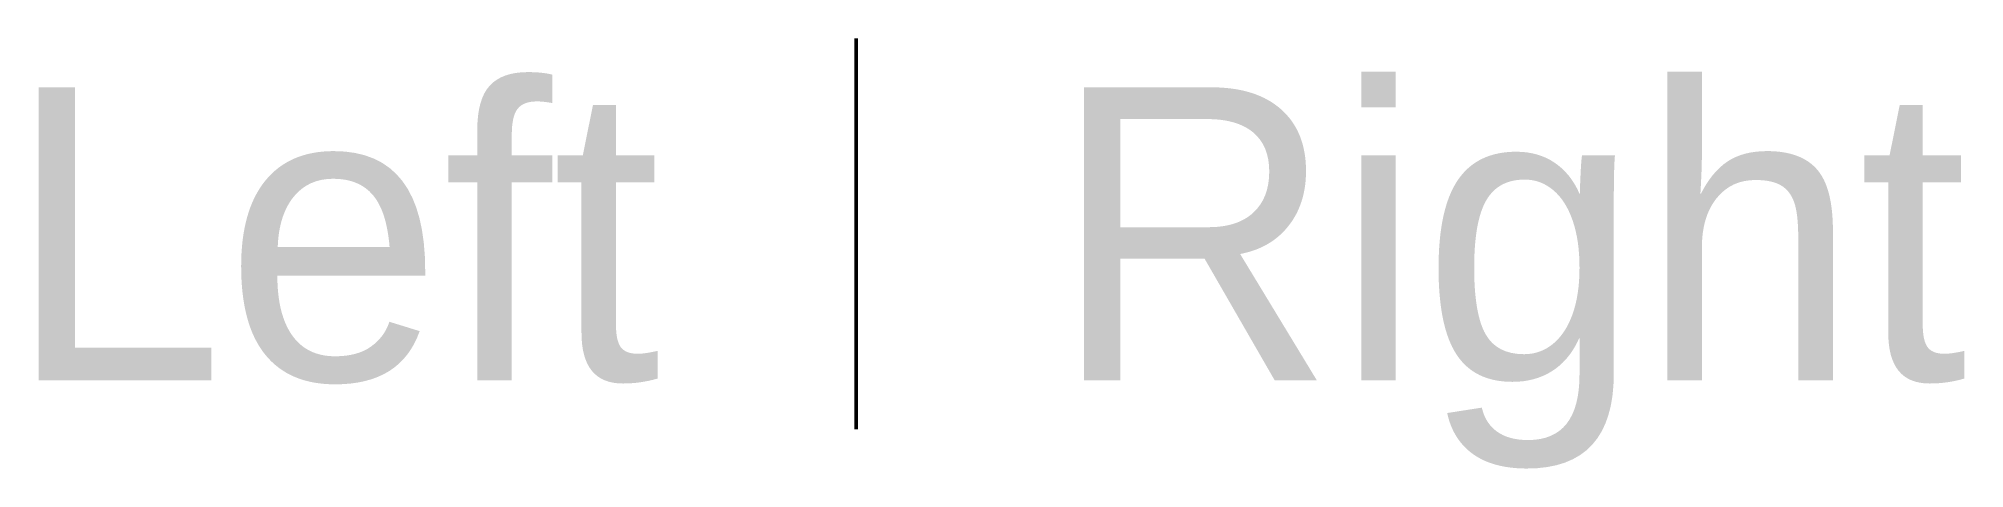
# Model space of a CAD drawing. Header units: millimetres. Extents: x -4.18 to 5.67, y -3.2 to -1.
import ezdxf
from ezdxf.enums import TextEntityAlignment as Align

# ---------------------------------------------------------------- set-up
doc = ezdxf.new("R2010")
doc.units = ezdxf.units.MM
doc.layers.add('Fill', color=7, linetype='CONTINUOUS', lineweight=20, true_color=0x000000)
doc.styles.add('textstyle0', font='')
doc.styles.add('textstyle1', font='')
doc.styles.get('textstyle0').set_extended_font_data('Ubuntu')
doc.styles.get('textstyle1').set_extended_font_data('Ubuntu')

msp = doc.modelspace()

# ---------------------------------------------------------------- linework, layer by layer
at = {"layer": 'Fill', "lineweight": 50}
msp.add_line((0, -1), (0, -3), dxfattribs=at)

# ---------------------------------------------------------------- texts
at = {"layer": 'Fill', "style": 'textstyle0'}
msp.add_text('Left', height=1.5, dxfattribs=at).set_placement((-1, -2), align=Align.MIDDLE_RIGHT)
at = {"layer": 'Fill', "style": 'textstyle1'}
msp.add_text('Right', height=1.5, dxfattribs=at).set_placement((1, -2), align=Align.MIDDLE_LEFT)

doc.saveas('drawing.dxf')
